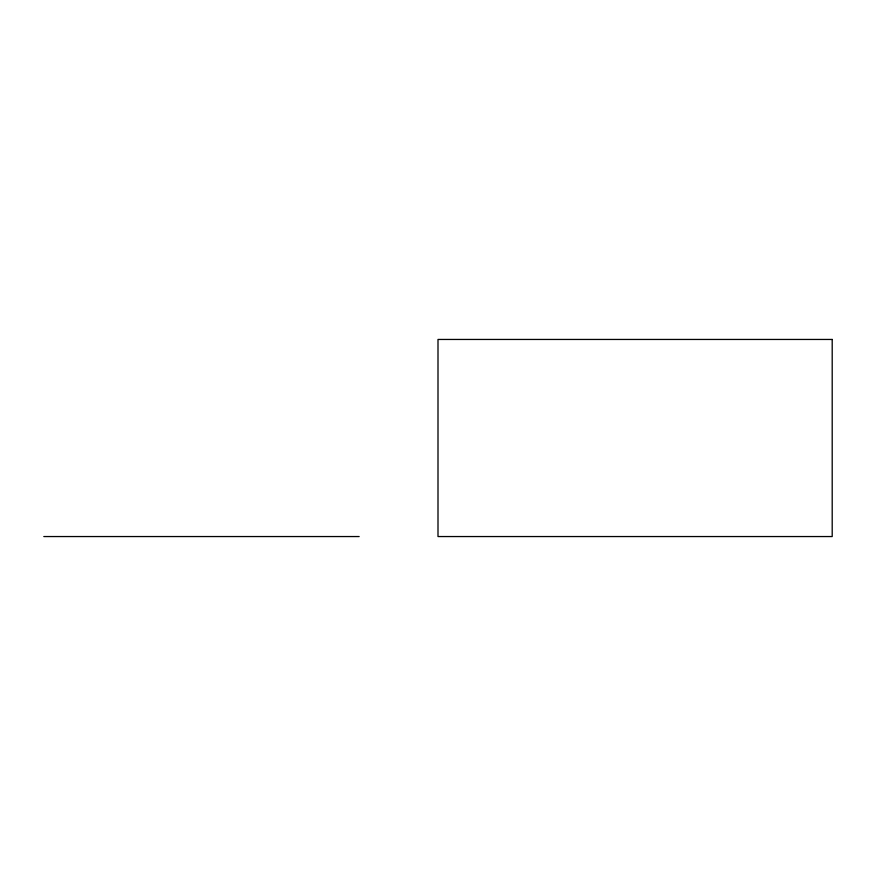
<?xml version="1.0" encoding="UTF-8"?>
<svg xmlns="http://www.w3.org/2000/svg" width="876" height="876" viewBox="0 0 876 876"><rect width="100%" height="100%" fill="white"/><g stroke="black" fill="none" stroke-linecap="round" stroke-linejoin="round"><path stroke-width="1.31" d="M43.8 536.55L359.16 536.55M832.2 339.45L438 339.45L438 536.55L832.2 536.55L832.2 339.45"/></g></svg>
